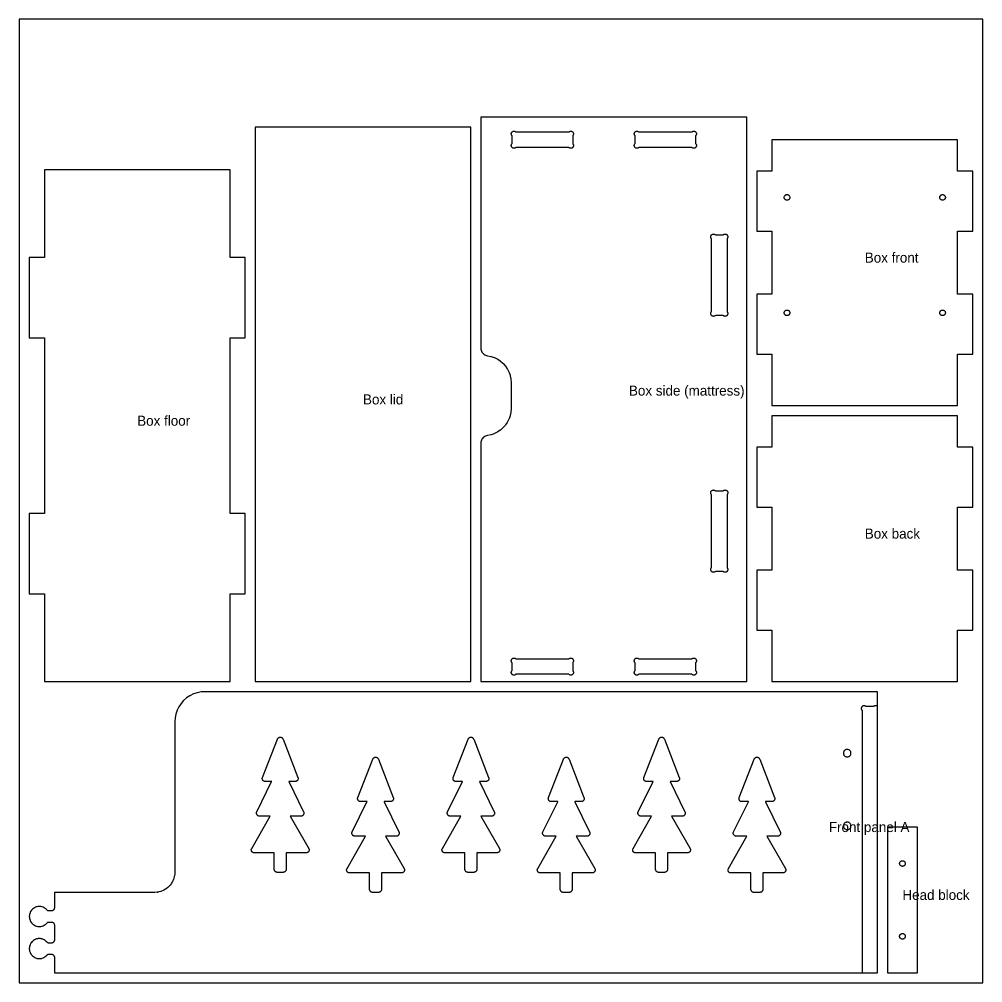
# Model space of a CAD drawing. Header units: inches. Extents: x 0 to 48, y 0 to 48.
import ezdxf

# ---------------------------------------------------------------- set-up
doc = ezdxf.new("R2010")
doc.units = ezdxf.units.IN
doc.header["$MEASUREMENT"] = 0
for name, color, linetype in [('CUT_INSIDE', 5, 'Continuous'), ('CUT_OUTSIDE', 1, 'Continuous'), ('LABEL', 3, 'Continuous'), ('POCKET_0.375', 4, 'Continuous'), ('POCKET_0.500', 4, 'Continuous'), ('SHEET', 8, 'Continuous')]:
    doc.layers.add(name, color=color, linetype=linetype)

msp = doc.modelspace()

# ---------------------------------------------------------------- linework, layer by layer
at = {"layer": 'CUT_INSIDE'}
for points in [[(27.572, 41.806), (27.584, 41.793), (27.594, 41.778), (27.602, 41.762), (27.607, 41.745), (27.611, 41.728), (27.612, 41.71), (27.611, 41.693), (27.607, 41.676), (27.602, 41.659), (27.594, 41.643), (27.584, 41.628), (27.572, 41.615), (27.559, 41.603), (27.545, 41.594), (27.529, 41.586), (27.512, 41.58), (27.495, 41.577), (27.477, 41.575), (27.459, 41.577), (27.442, 41.58), (27.425, 41.586), (27.41, 41.594), (27.395, 41.603), (27.382, 41.615), (24.743, 41.615), (24.73, 41.603), (24.715, 41.594), (24.7, 41.586), (24.683, 41.58), (24.666, 41.577), (24.648, 41.575), (24.63, 41.577), (24.613, 41.58), (24.596, 41.586), (24.58, 41.594), (24.566, 41.603), (24.553, 41.615), (24.541, 41.628), (24.531, 41.643), (24.523, 41.659), (24.518, 41.676), (24.514, 41.693), (24.513, 41.71), (24.514, 41.728), (24.518, 41.745), (24.523, 41.762), (24.531, 41.778), (24.541, 41.793), (24.553, 41.806), (24.553, 42.194), (24.541, 42.207), (24.531, 42.222), (24.523, 42.238), (24.518, 42.255), (24.514, 42.272), (24.513, 42.29), (24.514, 42.307), (24.518, 42.324), (24.523, 42.341), (24.531, 42.357), (24.541, 42.372), (24.553, 42.385), (24.566, 42.397), (24.58, 42.406), (24.596, 42.414), (24.613, 42.42), (24.63, 42.423), (24.648, 42.425), (24.666, 42.423), (24.683, 42.42), (24.7, 42.414), (24.715, 42.406), (24.73, 42.397), (24.743, 42.385), (27.382, 42.385), (27.395, 42.397), (27.41, 42.406), (27.425, 42.414), (27.442, 42.42), (27.459, 42.423), (27.477, 42.425), (27.495, 42.423), (27.512, 42.42), (27.529, 42.414), (27.545, 42.406), (27.559, 42.397), (27.572, 42.385), (27.584, 42.372), (27.594, 42.357), (27.602, 42.341), (27.607, 42.324), (27.611, 42.307), (27.612, 42.29), (27.611, 42.272), (27.607, 42.255), (27.602, 42.238), (27.594, 42.222), (27.584, 42.207), (27.572, 42.194)], [(33.697, 42.194), (33.697, 41.806), (33.709, 41.793), (33.719, 41.778), (33.727, 41.762), (33.732, 41.745), (33.736, 41.728), (33.737, 41.71), (33.736, 41.693), (33.732, 41.676), (33.727, 41.659), (33.719, 41.643), (33.709, 41.628), (33.697, 41.615), (33.684, 41.603), (33.67, 41.594), (33.654, 41.586), (33.637, 41.58), (33.62, 41.577), (33.602, 41.575), (33.584, 41.577), (33.567, 41.58), (33.55, 41.586), (33.535, 41.594), (33.52, 41.603), (33.507, 41.615), (30.868, 41.615), (30.855, 41.603), (30.84, 41.594), (30.825, 41.586), (30.808, 41.58), (30.791, 41.577), (30.773, 41.575), (30.755, 41.577), (30.738, 41.58), (30.721, 41.586), (30.705, 41.594), (30.691, 41.603), (30.678, 41.615), (30.666, 41.628), (30.656, 41.643), (30.648, 41.659), (30.643, 41.676), (30.639, 41.693), (30.638, 41.71), (30.639, 41.728), (30.643, 41.745), (30.648, 41.762), (30.656, 41.778), (30.666, 41.793), (30.678, 41.806), (30.678, 42.194), (30.666, 42.207), (30.656, 42.222), (30.648, 42.238), (30.643, 42.255), (30.639, 42.272), (30.638, 42.29), (30.639, 42.307), (30.643, 42.324), (30.648, 42.341), (30.656, 42.357), (30.666, 42.372), (30.678, 42.385), (30.691, 42.397), (30.705, 42.406), (30.721, 42.414), (30.738, 42.42), (30.755, 42.423), (30.773, 42.425), (30.791, 42.423), (30.808, 42.42), (30.825, 42.414), (30.84, 42.406), (30.855, 42.397), (30.868, 42.385), (33.507, 42.385), (33.52, 42.397), (33.535, 42.406), (33.55, 42.414), (33.567, 42.42), (33.584, 42.423), (33.602, 42.425), (33.62, 42.423), (33.637, 42.42), (33.654, 42.414), (33.67, 42.406), (33.684, 42.397), (33.697, 42.385), (33.709, 42.372), (33.719, 42.357), (33.727, 42.341), (33.732, 42.324), (33.736, 42.307), (33.737, 42.29), (33.736, 42.272), (33.732, 42.255), (33.727, 42.238), (33.719, 42.222), (33.709, 42.207)], [(38.389, 39.107), (38.385, 39.089), (38.379, 39.071), (38.371, 39.055), (38.361, 39.04), (38.349, 39.026), (38.335, 39.014), (38.32, 39.004), (38.304, 38.996), (38.286, 38.99), (38.268, 38.986), (38.25, 38.985), (38.232, 38.986), (38.214, 38.99), (38.196, 38.996), (38.18, 39.004), (38.165, 39.014), (38.151, 39.026), (38.139, 39.04), (38.129, 39.055), (38.121, 39.071), (38.115, 39.089), (38.111, 39.107), (38.11, 39.125), (38.111, 39.143), (38.115, 39.161), (38.121, 39.179), (38.129, 39.195), (38.139, 39.21), (38.151, 39.224), (38.165, 39.236), (38.18, 39.246), (38.196, 39.254), (38.214, 39.26), (38.232, 39.264), (38.25, 39.265), (38.268, 39.264), (38.286, 39.26), (38.304, 39.254), (38.32, 39.246), (38.335, 39.236), (38.349, 39.224), (38.361, 39.21), (38.371, 39.195), (38.379, 39.179), (38.385, 39.161), (38.389, 39.143), (38.39, 39.125)], [(46.139, 39.107), (46.135, 39.089), (46.129, 39.071), (46.121, 39.055), (46.111, 39.04), (46.099, 39.026), (46.085, 39.014), (46.07, 39.004), (46.054, 38.996), (46.036, 38.99), (46.018, 38.986), (46, 38.985), (45.982, 38.986), (45.964, 38.99), (45.946, 38.996), (45.93, 39.004), (45.915, 39.014), (45.901, 39.026), (45.889, 39.04), (45.879, 39.055), (45.871, 39.071), (45.865, 39.089), (45.861, 39.107), (45.86, 39.125), (45.861, 39.143), (45.865, 39.161), (45.871, 39.179), (45.879, 39.195), (45.889, 39.21), (45.901, 39.224), (45.915, 39.236), (45.93, 39.246), (45.946, 39.254), (45.964, 39.26), (45.982, 39.264), (46, 39.265), (46.018, 39.264), (46.036, 39.26), (46.054, 39.254), (46.07, 39.246), (46.085, 39.236), (46.099, 39.224), (46.111, 39.21), (46.121, 39.195), (46.129, 39.179), (46.135, 39.161), (46.139, 39.143), (46.14, 39.125)], [(35.26, 33.431), (35.272, 33.418), (35.281, 33.403), (35.289, 33.387), (35.295, 33.37), (35.298, 33.353), (35.3, 33.335), (35.298, 33.318), (35.295, 33.301), (35.289, 33.284), (35.281, 33.268), (35.272, 33.253), (35.26, 33.24), (35.26, 33.24), (35.247, 33.228), (35.232, 33.219), (35.216, 33.211), (35.199, 33.205), (35.182, 33.202), (35.165, 33.2), (35.147, 33.202), (35.13, 33.205), (35.113, 33.211), (35.097, 33.219), (35.082, 33.228), (35.069, 33.24), (34.681, 33.24), (34.668, 33.228), (34.653, 33.219), (34.637, 33.211), (34.62, 33.205), (34.603, 33.202), (34.585, 33.2), (34.568, 33.202), (34.551, 33.205), (34.534, 33.211), (34.518, 33.219), (34.503, 33.228), (34.49, 33.24), (34.49, 33.24), (34.478, 33.253), (34.469, 33.268), (34.461, 33.284), (34.455, 33.301), (34.452, 33.318), (34.45, 33.335), (34.452, 33.353), (34.455, 33.37), (34.461, 33.387), (34.469, 33.403), (34.478, 33.418), (34.49, 33.431), (34.49, 37.069), (34.478, 37.082), (34.469, 37.097), (34.461, 37.113), (34.455, 37.13), (34.452, 37.147), (34.45, 37.165), (34.452, 37.182), (34.455, 37.199), (34.461, 37.216), (34.469, 37.232), (34.478, 37.247), (34.49, 37.26), (34.503, 37.272), (34.518, 37.281), (34.534, 37.289), (34.551, 37.295), (34.568, 37.298), (34.585, 37.3), (34.603, 37.298), (34.62, 37.295), (34.637, 37.289), (34.653, 37.281), (34.668, 37.272), (34.681, 37.26), (35.069, 37.26), (35.082, 37.272), (35.097, 37.281), (35.113, 37.289), (35.13, 37.295), (35.147, 37.298), (35.165, 37.3), (35.182, 37.298), (35.199, 37.295), (35.216, 37.289), (35.232, 37.281), (35.247, 37.272), (35.26, 37.26), (35.26, 37.26), (35.272, 37.247), (35.281, 37.232), (35.289, 37.216), (35.295, 37.199), (35.298, 37.182), (35.3, 37.165), (35.298, 37.147), (35.295, 37.13), (35.289, 37.113), (35.281, 37.097), (35.272, 37.082), (35.26, 37.069)], [(38.389, 33.357), (38.385, 33.339), (38.379, 33.321), (38.371, 33.305), (38.361, 33.29), (38.349, 33.276), (38.335, 33.264), (38.32, 33.254), (38.304, 33.246), (38.286, 33.24), (38.268, 33.236), (38.25, 33.235), (38.232, 33.236), (38.214, 33.24), (38.196, 33.246), (38.18, 33.254), (38.165, 33.264), (38.151, 33.276), (38.139, 33.29), (38.129, 33.305), (38.121, 33.321), (38.115, 33.339), (38.111, 33.357), (38.11, 33.375), (38.111, 33.393), (38.115, 33.411), (38.121, 33.429), (38.129, 33.445), (38.139, 33.46), (38.151, 33.474), (38.165, 33.486), (38.18, 33.496), (38.196, 33.504), (38.214, 33.51), (38.232, 33.514), (38.25, 33.515), (38.268, 33.514), (38.286, 33.51), (38.304, 33.504), (38.32, 33.496), (38.335, 33.486), (38.349, 33.474), (38.361, 33.46), (38.371, 33.445), (38.379, 33.429), (38.385, 33.411), (38.389, 33.393), (38.39, 33.375)], [(46.139, 33.357), (46.135, 33.339), (46.129, 33.321), (46.121, 33.305), (46.111, 33.29), (46.099, 33.276), (46.085, 33.264), (46.07, 33.254), (46.054, 33.246), (46.036, 33.24), (46.018, 33.236), (46, 33.235), (45.982, 33.236), (45.964, 33.24), (45.946, 33.246), (45.93, 33.254), (45.915, 33.264), (45.901, 33.276), (45.889, 33.29), (45.879, 33.305), (45.871, 33.321), (45.865, 33.339), (45.861, 33.357), (45.86, 33.375), (45.861, 33.393), (45.865, 33.411), (45.871, 33.429), (45.879, 33.445), (45.889, 33.46), (45.901, 33.474), (45.915, 33.486), (45.93, 33.496), (45.946, 33.504), (45.964, 33.51), (45.982, 33.514), (46, 33.515), (46.018, 33.514), (46.036, 33.51), (46.054, 33.504), (46.07, 33.496), (46.085, 33.486), (46.099, 33.474), (46.111, 33.46), (46.121, 33.445), (46.129, 33.429), (46.135, 33.411), (46.139, 33.393), (46.14, 33.375)], [(35.26, 24.319), (35.26, 20.681), (35.272, 20.668), (35.281, 20.653), (35.289, 20.637), (35.295, 20.62), (35.298, 20.603), (35.3, 20.585), (35.298, 20.568), (35.295, 20.551), (35.289, 20.534), (35.281, 20.518), (35.272, 20.503), (35.26, 20.49), (35.26, 20.49), (35.247, 20.478), (35.232, 20.469), (35.216, 20.461), (35.199, 20.455), (35.182, 20.452), (35.165, 20.45), (35.147, 20.452), (35.13, 20.455), (35.113, 20.461), (35.097, 20.469), (35.082, 20.478), (35.069, 20.49), (34.681, 20.49), (34.668, 20.478), (34.653, 20.469), (34.637, 20.461), (34.62, 20.455), (34.603, 20.452), (34.585, 20.45), (34.568, 20.452), (34.551, 20.455), (34.534, 20.461), (34.518, 20.469), (34.503, 20.478), (34.49, 20.49), (34.49, 20.49), (34.478, 20.503), (34.469, 20.518), (34.461, 20.534), (34.455, 20.551), (34.452, 20.568), (34.45, 20.585), (34.452, 20.603), (34.455, 20.62), (34.461, 20.637), (34.469, 20.653), (34.478, 20.668), (34.49, 20.681), (34.49, 24.319), (34.478, 24.332), (34.469, 24.347), (34.461, 24.363), (34.455, 24.38), (34.452, 24.397), (34.45, 24.415), (34.452, 24.432), (34.455, 24.449), (34.461, 24.466), (34.469, 24.482), (34.478, 24.497), (34.49, 24.51), (34.503, 24.522), (34.518, 24.531), (34.534, 24.539), (34.551, 24.545), (34.568, 24.548), (34.585, 24.55), (34.603, 24.548), (34.62, 24.545), (34.637, 24.539), (34.653, 24.531), (34.668, 24.522), (34.681, 24.51), (35.069, 24.51), (35.082, 24.522), (35.097, 24.531), (35.113, 24.539), (35.13, 24.545), (35.147, 24.548), (35.165, 24.55), (35.182, 24.548), (35.199, 24.545), (35.216, 24.539), (35.232, 24.531), (35.247, 24.522), (35.26, 24.51), (35.26, 24.51), (35.272, 24.497), (35.281, 24.482), (35.289, 24.466), (35.295, 24.449), (35.298, 24.432), (35.3, 24.415), (35.298, 24.397), (35.295, 24.38), (35.289, 24.363), (35.281, 24.347), (35.272, 24.332)], [(27.572, 15.556), (27.584, 15.543), (27.594, 15.528), (27.602, 15.512), (27.607, 15.495), (27.611, 15.478), (27.612, 15.46), (27.611, 15.443), (27.607, 15.426), (27.602, 15.409), (27.594, 15.393), (27.584, 15.378), (27.572, 15.365), (27.559, 15.353), (27.545, 15.344), (27.529, 15.336), (27.512, 15.33), (27.495, 15.327), (27.477, 15.325), (27.459, 15.327), (27.442, 15.33), (27.425, 15.336), (27.41, 15.344), (27.395, 15.353), (27.382, 15.365), (27.382, 15.365), (24.743, 15.365), (24.73, 15.353), (24.715, 15.344), (24.7, 15.336), (24.683, 15.33), (24.666, 15.327), (24.648, 15.325), (24.63, 15.327), (24.613, 15.33), (24.596, 15.336), (24.58, 15.344), (24.566, 15.353), (24.553, 15.365), (24.541, 15.378), (24.531, 15.393), (24.523, 15.409), (24.518, 15.426), (24.514, 15.443), (24.513, 15.46), (24.514, 15.478), (24.518, 15.495), (24.523, 15.512), (24.531, 15.528), (24.541, 15.543), (24.553, 15.556), (24.553, 15.944), (24.541, 15.957), (24.531, 15.972), (24.523, 15.988), (24.518, 16.005), (24.514, 16.022), (24.513, 16.04), (24.514, 16.057), (24.518, 16.074), (24.523, 16.091), (24.531, 16.107), (24.541, 16.122), (24.553, 16.135), (24.566, 16.147), (24.58, 16.156), (24.596, 16.164), (24.613, 16.17), (24.63, 16.173), (24.648, 16.175), (24.666, 16.173), (24.683, 16.17), (24.7, 16.164), (24.715, 16.156), (24.73, 16.147), (24.743, 16.135), (27.382, 16.135), (27.395, 16.147), (27.41, 16.156), (27.425, 16.164), (27.442, 16.17), (27.459, 16.173), (27.477, 16.175), (27.495, 16.173), (27.512, 16.17), (27.529, 16.164), (27.545, 16.156), (27.559, 16.147), (27.572, 16.135), (27.584, 16.122), (27.594, 16.107), (27.602, 16.091), (27.607, 16.074), (27.611, 16.057), (27.612, 16.04), (27.611, 16.022), (27.607, 16.005), (27.602, 15.988), (27.594, 15.972), (27.584, 15.957), (27.572, 15.944)], [(33.697, 15.556), (33.709, 15.543), (33.719, 15.528), (33.727, 15.512), (33.732, 15.495), (33.736, 15.478), (33.737, 15.46), (33.736, 15.443), (33.732, 15.426), (33.727, 15.409), (33.719, 15.393), (33.709, 15.378), (33.697, 15.365), (33.684, 15.353), (33.67, 15.344), (33.654, 15.336), (33.637, 15.33), (33.62, 15.327), (33.602, 15.325), (33.584, 15.327), (33.567, 15.33), (33.55, 15.336), (33.535, 15.344), (33.52, 15.353), (33.507, 15.365), (33.507, 15.365), (30.868, 15.365), (30.855, 15.353), (30.84, 15.344), (30.825, 15.336), (30.808, 15.33), (30.791, 15.327), (30.773, 15.325), (30.755, 15.327), (30.738, 15.33), (30.721, 15.336), (30.705, 15.344), (30.691, 15.353), (30.678, 15.365), (30.666, 15.378), (30.656, 15.393), (30.648, 15.409), (30.643, 15.426), (30.639, 15.443), (30.638, 15.46), (30.639, 15.478), (30.643, 15.495), (30.648, 15.512), (30.656, 15.528), (30.666, 15.543), (30.678, 15.556), (30.678, 15.944), (30.666, 15.957), (30.656, 15.972), (30.648, 15.988), (30.643, 16.005), (30.639, 16.022), (30.638, 16.04), (30.639, 16.057), (30.643, 16.074), (30.648, 16.091), (30.656, 16.107), (30.666, 16.122), (30.678, 16.135), (30.691, 16.147), (30.705, 16.156), (30.721, 16.164), (30.738, 16.17), (30.755, 16.173), (30.773, 16.175), (30.791, 16.173), (30.808, 16.17), (30.825, 16.164), (30.84, 16.156), (30.855, 16.147), (30.868, 16.135), (33.507, 16.135), (33.52, 16.147), (33.535, 16.156), (33.55, 16.164), (33.567, 16.17), (33.584, 16.173), (33.602, 16.175), (33.62, 16.173), (33.637, 16.17), (33.654, 16.164), (33.67, 16.156), (33.684, 16.147), (33.697, 16.135), (33.709, 16.122), (33.719, 16.107), (33.727, 16.091), (33.732, 16.074), (33.736, 16.057), (33.737, 16.04), (33.736, 16.022), (33.732, 16.005), (33.727, 15.988), (33.719, 15.972), (33.709, 15.957), (33.697, 15.944)], [(14.429, 6.676), (14.435, 6.658), (14.439, 6.639), (14.44, 6.619), (14.439, 6.6), (14.435, 6.58), (14.429, 6.562), (14.42, 6.544), (14.409, 6.528), (14.396, 6.513), (14.381, 6.5), (14.365, 6.489), (14.348, 6.481), (14.329, 6.474), (14.31, 6.471), (14.29, 6.469), (13.301, 6.469), (13.296, 6.469), (13.296, 6.464), (13.296, 5.65), (13.295, 5.63), (13.291, 5.611), (13.284, 5.593), (13.276, 5.575), (13.265, 5.559), (13.252, 5.544), (13.237, 5.531), (13.221, 5.52), (13.203, 5.511), (13.185, 5.505), (13.165, 5.501), (13.146, 5.5), (12.854, 5.5), (12.834, 5.501), (12.815, 5.505), (12.796, 5.511), (12.779, 5.52), (12.762, 5.531), (12.747, 5.544), (12.735, 5.559), (12.724, 5.575), (12.715, 5.593), (12.709, 5.611), (12.705, 5.63), (12.704, 5.65), (12.704, 6.464), (12.703, 6.469), (12.699, 6.469), (11.709, 6.469), (11.69, 6.471), (11.67, 6.474), (11.652, 6.481), (11.634, 6.489), (11.618, 6.5), (11.603, 6.513), (11.59, 6.528), (11.579, 6.544), (11.571, 6.562), (11.564, 6.58), (11.56, 6.6), (11.559, 6.619), (11.56, 6.639), (11.564, 6.658), (11.57, 6.676), (11.579, 6.694), (12.501, 8.296), (12.503, 8.3), (12.499, 8.3), (11.97, 8.3), (11.949, 8.301), (11.93, 8.305), (11.91, 8.312), (11.892, 8.321), (11.876, 8.333), (11.861, 8.347), (11.848, 8.362), (11.837, 8.38), (11.829, 8.398), (11.823, 8.417), (11.82, 8.437), (11.82, 8.458), (11.822, 8.478), (11.827, 8.497), (11.835, 8.516), (12.574, 10.019), (12.576, 10.023), (12.571, 10.023), (12.258, 10.023), (12.238, 10.024), (12.219, 10.028), (12.201, 10.034), (12.184, 10.043), (12.167, 10.053), (12.153, 10.066), (12.14, 10.081), (12.129, 10.097), (12.12, 10.114), (12.113, 10.132), (12.109, 10.151), (12.108, 10.17), (12.109, 10.19), (12.112, 10.209), (12.118, 10.227), (12.86, 12.14), (12.868, 12.158), (12.879, 12.175), (12.892, 12.19), (12.907, 12.203), (12.923, 12.214), (12.941, 12.223), (12.96, 12.23), (12.98, 12.234), (13, 12.235), (13.02, 12.234), (13.039, 12.23), (13.058, 12.223), (13.076, 12.214), (13.092, 12.203), (13.107, 12.19), (13.12, 12.175), (13.131, 12.158), (13.14, 12.14), (13.881, 10.227), (13.887, 10.209), (13.891, 10.19), (13.892, 10.17), (13.89, 10.151), (13.886, 10.132), (13.879, 10.114), (13.871, 10.097), (13.86, 10.081), (13.847, 10.066), (13.832, 10.053), (13.816, 10.043), (13.798, 10.034), (13.78, 10.028), (13.761, 10.024), (13.742, 10.023), (13.428, 10.023), (13.424, 10.023), (13.426, 10.019), (14.164, 8.516), (14.172, 8.497), (14.177, 8.478), (14.18, 8.458), (14.179, 8.437), (14.176, 8.417), (14.17, 8.398), (14.162, 8.38), (14.151, 8.362), (14.139, 8.347), (14.124, 8.333), (14.107, 8.321), (14.089, 8.312), (14.07, 8.305), (14.05, 8.301), (14.03, 8.3), (13.501, 8.3), (13.496, 8.3), (13.498, 8.296), (14.42, 6.694)], [(23.935, 6.658), (23.939, 6.639), (23.94, 6.619), (23.939, 6.6), (23.935, 6.58), (23.929, 6.562), (23.92, 6.544), (23.909, 6.528), (23.896, 6.513), (23.881, 6.5), (23.865, 6.489), (23.848, 6.481), (23.829, 6.474), (23.81, 6.471), (23.79, 6.469), (22.801, 6.469), (22.796, 6.469), (22.796, 6.464), (22.796, 5.65), (22.795, 5.63), (22.791, 5.611), (22.784, 5.593), (22.776, 5.575), (22.765, 5.559), (22.752, 5.544), (22.737, 5.531), (22.721, 5.52), (22.703, 5.511), (22.685, 5.505), (22.665, 5.501), (22.646, 5.5), (22.354, 5.5), (22.334, 5.501), (22.315, 5.505), (22.296, 5.511), (22.279, 5.52), (22.262, 5.531), (22.247, 5.544), (22.235, 5.559), (22.224, 5.575), (22.215, 5.593), (22.209, 5.611), (22.205, 5.63), (22.204, 5.65), (22.204, 6.464), (22.203, 6.469), (22.199, 6.469), (21.209, 6.469), (21.19, 6.471), (21.17, 6.474), (21.152, 6.481), (21.134, 6.489), (21.118, 6.5), (21.103, 6.513), (21.09, 6.528), (21.079, 6.544), (21.071, 6.562), (21.064, 6.58), (21.06, 6.6), (21.059, 6.619), (21.06, 6.639), (21.064, 6.658), (21.07, 6.676), (21.079, 6.694), (22.001, 8.296), (22.003, 8.3), (21.999, 8.3), (21.47, 8.3), (21.449, 8.301), (21.43, 8.305), (21.41, 8.312), (21.392, 8.321), (21.376, 8.333), (21.361, 8.347), (21.348, 8.362), (21.337, 8.38), (21.329, 8.398), (21.323, 8.417), (21.32, 8.437), (21.32, 8.458), (21.322, 8.478), (21.327, 8.497), (21.335, 8.516), (22.074, 10.019), (22.076, 10.023), (22.071, 10.023), (21.758, 10.023), (21.738, 10.024), (21.719, 10.028), (21.701, 10.034), (21.684, 10.043), (21.667, 10.053), (21.653, 10.066), (21.64, 10.081), (21.629, 10.097), (21.62, 10.114), (21.613, 10.132), (21.609, 10.151), (21.608, 10.17), (21.609, 10.19), (21.612, 10.209), (21.618, 10.227), (22.36, 12.14), (22.368, 12.158), (22.379, 12.175), (22.392, 12.19), (22.407, 12.203), (22.423, 12.214), (22.441, 12.223), (22.46, 12.23), (22.48, 12.234), (22.5, 12.235), (22.52, 12.234), (22.539, 12.23), (22.558, 12.223), (22.576, 12.214), (22.592, 12.203), (22.607, 12.19), (22.62, 12.175), (22.631, 12.158), (22.64, 12.14), (23.381, 10.227), (23.387, 10.209), (23.391, 10.19), (23.392, 10.17), (23.39, 10.151), (23.386, 10.132), (23.379, 10.114), (23.371, 10.097), (23.36, 10.081), (23.347, 10.066), (23.332, 10.053), (23.316, 10.043), (23.298, 10.034), (23.28, 10.028), (23.261, 10.024), (23.242, 10.023), (22.928, 10.023), (22.924, 10.023), (22.926, 10.019), (23.664, 8.516), (23.672, 8.497), (23.677, 8.478), (23.68, 8.458), (23.679, 8.437), (23.676, 8.417), (23.67, 8.398), (23.662, 8.38), (23.651, 8.362), (23.639, 8.347), (23.624, 8.333), (23.607, 8.321), (23.589, 8.312), (23.57, 8.305), (23.55, 8.301), (23.53, 8.3), (23.001, 8.3), (22.996, 8.3), (22.998, 8.296), (23.92, 6.694), (23.929, 6.676)], [(33.429, 6.676), (33.435, 6.658), (33.439, 6.639), (33.44, 6.619), (33.439, 6.6), (33.435, 6.58), (33.429, 6.562), (33.42, 6.544), (33.409, 6.528), (33.396, 6.513), (33.381, 6.5), (33.365, 6.489), (33.348, 6.481), (33.329, 6.474), (33.31, 6.471), (33.29, 6.469), (32.301, 6.469), (32.296, 6.469), (32.296, 6.464), (32.296, 5.65), (32.295, 5.63), (32.291, 5.611), (32.284, 5.593), (32.276, 5.575), (32.265, 5.559), (32.252, 5.544), (32.237, 5.531), (32.221, 5.52), (32.203, 5.511), (32.185, 5.505), (32.165, 5.501), (32.146, 5.5), (31.854, 5.5), (31.834, 5.501), (31.815, 5.505), (31.796, 5.511), (31.779, 5.52), (31.762, 5.531), (31.747, 5.544), (31.735, 5.559), (31.724, 5.575), (31.715, 5.593), (31.709, 5.611), (31.705, 5.63), (31.704, 5.65), (31.704, 6.464), (31.703, 6.469), (31.699, 6.469), (30.709, 6.469), (30.69, 6.471), (30.67, 6.474), (30.652, 6.481), (30.634, 6.489), (30.618, 6.5), (30.603, 6.513), (30.59, 6.528), (30.579, 6.544), (30.571, 6.562), (30.564, 6.58), (30.56, 6.6), (30.559, 6.619), (30.56, 6.639), (30.564, 6.658), (30.57, 6.676), (30.579, 6.694), (31.501, 8.296), (31.503, 8.3), (31.499, 8.3), (30.97, 8.3), (30.949, 8.301), (30.93, 8.305), (30.91, 8.312), (30.892, 8.321), (30.876, 8.333), (30.861, 8.347), (30.848, 8.362), (30.837, 8.38), (30.829, 8.398), (30.823, 8.417), (30.82, 8.437), (30.82, 8.458), (30.822, 8.478), (30.827, 8.497), (30.835, 8.516), (31.574, 10.019), (31.576, 10.023), (31.571, 10.023), (31.258, 10.023), (31.238, 10.024), (31.219, 10.028), (31.201, 10.034), (31.184, 10.043), (31.167, 10.053), (31.153, 10.066), (31.14, 10.081), (31.129, 10.097), (31.12, 10.114), (31.113, 10.132), (31.109, 10.151), (31.108, 10.17), (31.109, 10.19), (31.112, 10.209), (31.118, 10.227), (31.86, 12.14), (31.868, 12.158), (31.879, 12.175), (31.892, 12.19), (31.907, 12.203), (31.923, 12.214), (31.941, 12.223), (31.96, 12.23), (31.98, 12.234), (32, 12.235), (32.02, 12.234), (32.039, 12.23), (32.058, 12.223), (32.076, 12.214), (32.092, 12.203), (32.107, 12.19), (32.12, 12.175), (32.131, 12.158), (32.14, 12.14), (32.881, 10.227), (32.887, 10.209), (32.891, 10.19), (32.892, 10.17), (32.89, 10.151), (32.886, 10.132), (32.879, 10.114), (32.871, 10.097), (32.86, 10.081), (32.847, 10.066), (32.832, 10.053), (32.816, 10.043), (32.798, 10.034), (32.78, 10.028), (32.761, 10.024), (32.742, 10.023), (32.428, 10.023), (32.424, 10.023), (32.426, 10.019), (33.164, 8.516), (33.172, 8.497), (33.177, 8.478), (33.18, 8.458), (33.179, 8.437), (33.176, 8.417), (33.17, 8.398), (33.162, 8.38), (33.151, 8.362), (33.139, 8.347), (33.124, 8.333), (33.107, 8.321), (33.089, 8.312), (33.07, 8.305), (33.05, 8.301), (33.03, 8.3), (32.501, 8.3), (32.496, 8.3), (32.498, 8.296), (33.42, 6.694)], [(19.185, 5.658), (19.189, 5.639), (19.19, 5.619), (19.189, 5.6), (19.185, 5.58), (19.179, 5.562), (19.17, 5.544), (19.159, 5.528), (19.146, 5.513), (19.131, 5.5), (19.115, 5.489), (19.098, 5.481), (19.079, 5.474), (19.06, 5.471), (19.04, 5.469), (18.051, 5.469), (18.046, 5.469), (18.046, 5.464), (18.046, 4.65), (18.045, 4.63), (18.041, 4.611), (18.034, 4.593), (18.026, 4.575), (18.015, 4.559), (18.002, 4.544), (17.987, 4.531), (17.971, 4.52), (17.953, 4.511), (17.935, 4.505), (17.915, 4.501), (17.896, 4.5), (17.604, 4.5), (17.584, 4.501), (17.565, 4.505), (17.546, 4.511), (17.529, 4.52), (17.512, 4.531), (17.497, 4.544), (17.485, 4.559), (17.474, 4.575), (17.465, 4.593), (17.459, 4.611), (17.455, 4.63), (17.454, 4.65), (17.454, 5.464), (17.453, 5.469), (17.449, 5.469), (16.459, 5.469), (16.44, 5.471), (16.42, 5.474), (16.402, 5.481), (16.384, 5.489), (16.368, 5.5), (16.353, 5.513), (16.34, 5.528), (16.329, 5.544), (16.321, 5.562), (16.314, 5.58), (16.31, 5.6), (16.309, 5.619), (16.31, 5.639), (16.314, 5.658), (16.32, 5.676), (16.329, 5.694), (17.251, 7.296), (17.253, 7.3), (17.249, 7.3), (16.72, 7.3), (16.699, 7.301), (16.68, 7.305), (16.66, 7.312), (16.642, 7.321), (16.626, 7.333), (16.611, 7.347), (16.598, 7.362), (16.587, 7.38), (16.579, 7.398), (16.573, 7.417), (16.57, 7.437), (16.57, 7.458), (16.572, 7.478), (16.577, 7.497), (16.585, 7.516), (17.324, 9.019), (17.326, 9.023), (17.321, 9.023), (17.008, 9.023), (16.988, 9.024), (16.969, 9.028), (16.951, 9.034), (16.934, 9.043), (16.917, 9.053), (16.903, 9.066), (16.89, 9.081), (16.879, 9.097), (16.87, 9.114), (16.863, 9.132), (16.859, 9.151), (16.858, 9.17), (16.859, 9.19), (16.862, 9.209), (16.868, 9.227), (17.61, 11.14), (17.618, 11.158), (17.629, 11.175), (17.642, 11.19), (17.657, 11.203), (17.673, 11.214), (17.691, 11.223), (17.71, 11.23), (17.73, 11.234), (17.75, 11.235), (17.77, 11.234), (17.789, 11.23), (17.808, 11.223), (17.826, 11.214), (17.842, 11.203), (17.857, 11.19), (17.87, 11.175), (17.881, 11.158), (17.89, 11.14), (18.631, 9.227), (18.637, 9.209), (18.641, 9.19), (18.642, 9.17), (18.64, 9.151), (18.636, 9.132), (18.629, 9.114), (18.621, 9.097), (18.61, 9.081), (18.597, 9.066), (18.582, 9.053), (18.566, 9.043), (18.548, 9.034), (18.53, 9.028), (18.511, 9.024), (18.492, 9.023), (18.178, 9.023), (18.174, 9.023), (18.176, 9.019), (18.914, 7.516), (18.922, 7.497), (18.927, 7.478), (18.93, 7.458), (18.929, 7.437), (18.926, 7.417), (18.92, 7.398), (18.912, 7.38), (18.901, 7.362), (18.889, 7.347), (18.874, 7.333), (18.857, 7.321), (18.839, 7.312), (18.82, 7.305), (18.8, 7.301), (18.78, 7.3), (18.251, 7.3), (18.246, 7.3), (18.248, 7.296), (19.17, 5.694), (19.179, 5.676)], [(28.679, 5.676), (28.685, 5.658), (28.689, 5.639), (28.69, 5.619), (28.689, 5.6), (28.685, 5.58), (28.679, 5.562), (28.67, 5.544), (28.659, 5.528), (28.646, 5.513), (28.631, 5.5), (28.615, 5.489), (28.598, 5.481), (28.579, 5.474), (28.56, 5.471), (28.54, 5.469), (27.551, 5.469), (27.546, 5.469), (27.546, 5.464), (27.546, 4.65), (27.545, 4.63), (27.541, 4.611), (27.534, 4.593), (27.526, 4.575), (27.515, 4.559), (27.502, 4.544), (27.487, 4.531), (27.471, 4.52), (27.453, 4.511), (27.435, 4.505), (27.415, 4.501), (27.396, 4.5), (27.104, 4.5), (27.084, 4.501), (27.065, 4.505), (27.046, 4.511), (27.029, 4.52), (27.012, 4.531), (26.997, 4.544), (26.985, 4.559), (26.974, 4.575), (26.965, 4.593), (26.959, 4.611), (26.955, 4.63), (26.954, 4.65), (26.954, 5.464), (26.953, 5.469), (26.949, 5.469), (25.959, 5.469), (25.94, 5.471), (25.92, 5.474), (25.902, 5.481), (25.884, 5.489), (25.868, 5.5), (25.853, 5.513), (25.84, 5.528), (25.829, 5.544), (25.821, 5.562), (25.814, 5.58), (25.81, 5.6), (25.809, 5.619), (25.81, 5.639), (25.814, 5.658), (25.82, 5.676), (25.829, 5.694), (26.751, 7.296), (26.753, 7.3), (26.749, 7.3), (26.22, 7.3), (26.199, 7.301), (26.18, 7.305), (26.16, 7.312), (26.142, 7.321), (26.126, 7.333), (26.111, 7.347), (26.098, 7.362), (26.087, 7.38), (26.079, 7.398), (26.073, 7.417), (26.07, 7.437), (26.07, 7.458), (26.072, 7.478), (26.077, 7.497), (26.085, 7.516), (26.824, 9.019), (26.826, 9.023), (26.821, 9.023), (26.508, 9.023), (26.488, 9.024), (26.469, 9.028), (26.451, 9.034), (26.434, 9.043), (26.417, 9.053), (26.403, 9.066), (26.39, 9.081), (26.379, 9.097), (26.37, 9.114), (26.363, 9.132), (26.359, 9.151), (26.358, 9.17), (26.359, 9.19), (26.362, 9.209), (26.368, 9.227), (27.11, 11.14), (27.118, 11.158), (27.129, 11.175), (27.142, 11.19), (27.157, 11.203), (27.173, 11.214), (27.191, 11.223), (27.21, 11.23), (27.23, 11.234), (27.25, 11.235), (27.27, 11.234), (27.289, 11.23), (27.308, 11.223), (27.326, 11.214), (27.342, 11.203), (27.357, 11.19), (27.37, 11.175), (27.381, 11.158), (27.39, 11.14), (28.131, 9.227), (28.137, 9.209), (28.141, 9.19), (28.142, 9.17), (28.14, 9.151), (28.136, 9.132), (28.129, 9.114), (28.121, 9.097), (28.11, 9.081), (28.097, 9.066), (28.082, 9.053), (28.066, 9.043), (28.048, 9.034), (28.03, 9.028), (28.011, 9.024), (27.992, 9.023), (27.678, 9.023), (27.674, 9.023), (27.676, 9.019), (28.414, 7.516), (28.422, 7.497), (28.427, 7.478), (28.43, 7.458), (28.429, 7.437), (28.426, 7.417), (28.42, 7.398), (28.412, 7.38), (28.401, 7.362), (28.389, 7.347), (28.374, 7.333), (28.357, 7.321), (28.339, 7.312), (28.32, 7.305), (28.3, 7.301), (28.28, 7.3), (27.751, 7.3), (27.746, 7.3), (27.748, 7.296), (28.67, 5.694)], [(38.179, 5.676), (38.185, 5.658), (38.189, 5.639), (38.19, 5.619), (38.189, 5.6), (38.185, 5.58), (38.179, 5.562), (38.17, 5.544), (38.159, 5.528), (38.146, 5.513), (38.131, 5.5), (38.115, 5.489), (38.098, 5.481), (38.079, 5.474), (38.06, 5.471), (38.04, 5.469), (37.051, 5.469), (37.046, 5.469), (37.046, 5.464), (37.046, 4.65), (37.045, 4.63), (37.041, 4.611), (37.034, 4.593), (37.026, 4.575), (37.015, 4.559), (37.002, 4.544), (36.987, 4.531), (36.971, 4.52), (36.953, 4.511), (36.935, 4.505), (36.915, 4.501), (36.896, 4.5), (36.604, 4.5), (36.584, 4.501), (36.565, 4.505), (36.546, 4.511), (36.529, 4.52), (36.512, 4.531), (36.497, 4.544), (36.485, 4.559), (36.474, 4.575), (36.465, 4.593), (36.459, 4.611), (36.455, 4.63), (36.454, 4.65), (36.454, 5.464), (36.453, 5.469), (36.449, 5.469), (35.459, 5.469), (35.44, 5.471), (35.42, 5.474), (35.402, 5.481), (35.384, 5.489), (35.368, 5.5), (35.353, 5.513), (35.34, 5.528), (35.329, 5.544), (35.321, 5.562), (35.314, 5.58), (35.31, 5.6), (35.309, 5.619), (35.31, 5.639), (35.314, 5.658), (35.32, 5.676), (35.329, 5.694), (36.251, 7.296), (36.253, 7.3), (36.249, 7.3), (35.72, 7.3), (35.699, 7.301), (35.68, 7.305), (35.66, 7.312), (35.642, 7.321), (35.626, 7.333), (35.611, 7.347), (35.598, 7.362), (35.587, 7.38), (35.579, 7.398), (35.573, 7.417), (35.57, 7.437), (35.57, 7.458), (35.572, 7.478), (35.577, 7.497), (35.585, 7.516), (36.324, 9.019), (36.326, 9.023), (36.321, 9.023), (36.008, 9.023), (35.988, 9.024), (35.969, 9.028), (35.951, 9.034), (35.934, 9.043), (35.917, 9.053), (35.903, 9.066), (35.89, 9.081), (35.879, 9.097), (35.87, 9.114), (35.863, 9.132), (35.859, 9.151), (35.858, 9.17), (35.859, 9.19), (35.862, 9.209), (35.868, 9.227), (36.61, 11.14), (36.618, 11.158), (36.629, 11.175), (36.642, 11.19), (36.657, 11.203), (36.673, 11.214), (36.691, 11.223), (36.71, 11.23), (36.73, 11.234), (36.75, 11.235), (36.77, 11.234), (36.789, 11.23), (36.808, 11.223), (36.826, 11.214), (36.842, 11.203), (36.857, 11.19), (36.87, 11.175), (36.881, 11.158), (36.89, 11.14), (37.631, 9.227), (37.637, 9.209), (37.641, 9.19), (37.642, 9.17), (37.64, 9.151), (37.636, 9.132), (37.629, 9.114), (37.621, 9.097), (37.61, 9.081), (37.597, 9.066), (37.582, 9.053), (37.566, 9.043), (37.548, 9.034), (37.53, 9.028), (37.511, 9.024), (37.492, 9.023), (37.178, 9.023), (37.174, 9.023), (37.176, 9.019), (37.914, 7.516), (37.922, 7.497), (37.927, 7.478), (37.93, 7.458), (37.929, 7.437), (37.926, 7.417), (37.92, 7.398), (37.912, 7.38), (37.901, 7.362), (37.889, 7.347), (37.874, 7.333), (37.857, 7.321), (37.839, 7.312), (37.82, 7.305), (37.8, 7.301), (37.78, 7.3), (37.251, 7.3), (37.246, 7.3), (37.248, 7.296), (38.17, 5.694)], [(44.14, 5.938), (44.138, 5.919), (44.135, 5.901), (44.129, 5.884), (44.121, 5.867), (44.111, 5.852), (44.099, 5.839), (44.085, 5.826), (44.07, 5.816), (44.053, 5.808), (44.036, 5.802), (44.018, 5.799), (44, 5.798), (43.981, 5.799), (43.963, 5.802), (43.946, 5.808), (43.93, 5.816), (43.914, 5.826), (43.901, 5.839), (43.889, 5.852), (43.878, 5.867), (43.87, 5.884), (43.864, 5.901), (43.861, 5.919), (43.86, 5.938), (43.861, 5.956), (43.864, 5.974), (43.87, 5.991), (43.878, 6.008), (43.889, 6.023), (43.901, 6.036), (43.914, 6.049), (43.93, 6.059), (43.946, 6.067), (43.963, 6.073), (43.981, 6.076), (44, 6.077), (44.018, 6.076), (44.036, 6.073), (44.053, 6.067), (44.07, 6.059), (44.085, 6.049), (44.099, 6.036), (44.111, 6.023), (44.121, 6.008), (44.129, 5.991), (44.135, 5.974), (44.138, 5.956)], [(44.14, 2.312), (44.138, 2.294), (44.135, 2.276), (44.129, 2.259), (44.121, 2.242), (44.111, 2.227), (44.099, 2.214), (44.085, 2.201), (44.07, 2.191), (44.053, 2.183), (44.036, 2.177), (44.018, 2.174), (44, 2.172), (43.981, 2.174), (43.963, 2.177), (43.946, 2.183), (43.93, 2.191), (43.914, 2.201), (43.901, 2.214), (43.889, 2.227), (43.878, 2.242), (43.87, 2.259), (43.864, 2.276), (43.861, 2.294), (43.86, 2.312), (43.861, 2.331), (43.864, 2.349), (43.87, 2.366), (43.878, 2.383), (43.889, 2.398), (43.901, 2.411), (43.914, 2.424), (43.93, 2.434), (43.946, 2.442), (43.963, 2.448), (43.981, 2.451), (44, 2.453), (44.018, 2.451), (44.036, 2.448), (44.053, 2.442), (44.07, 2.434), (44.085, 2.424), (44.099, 2.411), (44.111, 2.398), (44.121, 2.383), (44.129, 2.366), (44.135, 2.349), (44.138, 2.331)]]:
    msp.add_lwpolyline(points, close=True, dxfattribs=at)
at = {"layer": 'CUT_OUTSIDE'}
for points in [[(36.25, 15.375), (36.25, 15.385), (36.25, 43.125), (23, 43.125), (23, 32.25), (23, 31.609), (23.003, 31.561), (23.013, 31.512), (23.029, 31.466), (23.05, 31.422), (23.077, 31.381), (23.11, 31.344), (23.147, 31.312), (23.188, 31.285), (23.231, 31.263), (23.278, 31.247), (23.326, 31.238), (23.338, 31.236), (23.487, 31.206), (23.511, 31.2), (23.655, 31.151), (23.678, 31.142), (23.814, 31.075), (23.835, 31.062), (23.962, 30.978), (23.981, 30.963), (24.095, 30.863), (24.113, 30.845), (24.213, 30.731), (24.228, 30.712), (24.312, 30.585), (24.325, 30.564), (24.392, 30.428), (24.401, 30.405), (24.45, 30.261), (24.456, 30.237), (24.486, 30.088), (24.489, 30.064), (24.5, 29.906), (24.5, 29.894), (24.5, 28.606), (24.5, 28.594), (24.489, 28.436), (24.486, 28.412), (24.456, 28.263), (24.45, 28.239), (24.401, 28.095), (24.392, 28.072), (24.325, 27.936), (24.312, 27.915), (24.228, 27.788), (24.213, 27.769), (24.113, 27.655), (24.095, 27.637), (23.981, 27.537), (23.962, 27.522), (23.835, 27.438), (23.814, 27.425), (23.678, 27.358), (23.655, 27.349), (23.511, 27.3), (23.487, 27.294), (23.338, 27.264), (23.326, 27.262), (23.278, 27.253), (23.231, 27.237), (23.188, 27.215), (23.147, 27.188), (23.11, 27.156), (23.077, 27.119), (23.05, 27.078), (23.029, 27.034), (23.013, 26.988), (23.003, 26.939), (23, 26.891), (23, 26.25), (23, 15.385), (23, 15.375), (23, 15), (36.25, 15)], [(22.5, 15), (22.5, 42.625), (11.75, 42.625), (11.75, 15)], [(37.5, 34.312), (36.75, 34.312), (36.75, 31.312), (37.5, 31.312), (37.5, 28.75), (46.75, 28.75), (46.75, 31.312), (47.5, 31.312), (47.5, 34.312), (46.75, 34.312), (46.75, 37.438), (47.5, 37.438), (47.5, 40.438), (46.75, 40.438), (46.75, 42), (37.5, 42), (37.5, 40.438), (36.75, 40.438), (36.75, 37.438), (37.5, 37.438)], [(0.5, 23.375), (0.5, 19.375), (1.25, 19.375), (1.25, 15), (10.5, 15), (10.5, 19.375), (11.25, 19.375), (11.25, 23.375), (10.5, 23.375), (10.5, 32.125), (11.25, 32.125), (11.25, 36.125), (10.5, 36.125), (10.5, 40.5), (1.25, 40.5), (1.25, 36.125), (0.5, 36.125), (0.5, 32.125), (1.25, 32.125), (1.25, 23.375)], [(36.75, 20.562), (36.75, 17.562), (37.5, 17.562), (37.5, 15), (46.75, 15), (46.75, 17.562), (47.5, 17.562), (47.5, 20.562), (46.75, 20.562), (46.75, 23.688), (47.5, 23.688), (47.5, 26.688), (46.75, 26.688), (46.75, 28.25), (37.5, 28.25), (37.5, 26.688), (36.75, 26.688), (36.75, 23.688), (37.5, 23.688), (37.5, 20.562)], [(1.75, 4.5), (1.75, 4.495), (1.75, 3.73), (1.748, 3.71), (1.744, 3.69), (1.738, 3.671), (1.729, 3.652), (1.718, 3.636), (1.704, 3.62), (1.689, 3.607), (1.672, 3.596), (1.654, 3.587), (1.635, 3.58), (1.615, 3.576), (1.595, 3.575), (1.498, 3.575), (1.489, 3.575), (1.483, 3.576), (1.465, 3.578), (1.446, 3.582), (1.429, 3.589), (1.412, 3.598), (1.396, 3.609), (1.382, 3.621), (1.38, 3.624), (1.373, 3.631), (1.358, 3.648), (1.357, 3.649), (1.356, 3.65), (1.355, 3.652), (1.351, 3.655), (1.35, 3.657), (1.349, 3.657), (1.347, 3.659), (1.31, 3.691), (1.308, 3.693), (1.308, 3.694), (1.306, 3.695), (1.302, 3.698), (1.3, 3.699), (1.299, 3.7), (1.297, 3.701), (1.256, 3.729), (1.254, 3.73), (1.254, 3.73), (1.251, 3.732), (1.248, 3.734), (1.245, 3.735), (1.245, 3.735), (1.243, 3.737), (1.198, 3.758), (1.196, 3.759), (1.195, 3.76), (1.193, 3.761), (1.189, 3.762), (1.187, 3.763), (1.186, 3.764), (1.183, 3.765), (1.137, 3.78), (1.134, 3.781), (1.134, 3.781), (1.131, 3.782), (1.127, 3.783), (1.124, 3.784), (1.124, 3.784), (1.121, 3.785), (1.073, 3.794), (1.07, 3.795), (1.07, 3.795), (1.067, 3.795), (1.063, 3.796), (1.06, 3.796), (1.059, 3.796), (1.057, 3.796), (1.008, 3.799), (1.005, 3.8), (1.004, 3.8), (1.002, 3.8), (0.998, 3.8), (0.995, 3.8), (0.994, 3.8), (0.992, 3.799), (0.942, 3.796), (0.94, 3.796), (0.939, 3.796), (0.937, 3.796), (0.932, 3.795), (0.93, 3.795), (0.929, 3.795), (0.927, 3.794), (0.878, 3.785), (0.876, 3.784), (0.875, 3.784), (0.872, 3.783), (0.868, 3.782), (0.866, 3.781), (0.865, 3.781), (0.863, 3.78), (0.816, 3.765), (0.813, 3.764), (0.813, 3.763), (0.81, 3.762), (0.806, 3.761), (0.804, 3.76), (0.803, 3.759), (0.801, 3.758), (0.757, 3.737), (0.755, 3.735), (0.754, 3.735), (0.752, 3.734), (0.748, 3.732), (0.746, 3.73), (0.745, 3.73), (0.743, 3.729), (0.702, 3.701), (0.7, 3.7), (0.699, 3.699), (0.697, 3.698), (0.694, 3.695), (0.692, 3.694), (0.691, 3.693), (0.689, 3.691), (0.652, 3.659), (0.65, 3.657), (0.65, 3.657), (0.648, 3.655), (0.645, 3.652), (0.643, 3.65), (0.643, 3.649), (0.641, 3.648), (0.608, 3.61), (0.607, 3.608), (0.606, 3.608), (0.605, 3.606), (0.602, 3.602), (0.6, 3.6), (0.6, 3.6), (0.599, 3.598), (0.571, 3.557), (0.57, 3.555), (0.569, 3.554), (0.568, 3.552), (0.566, 3.548), (0.565, 3.546), (0.564, 3.545), (0.563, 3.543), (0.541, 3.498), (0.54, 3.496), (0.54, 3.496), (0.539, 3.493), (0.537, 3.489), (0.536, 3.487), (0.536, 3.486), (0.535, 3.484), (0.519, 3.437), (0.518, 3.435), (0.518, 3.434), (0.518, 3.431), (0.516, 3.427), (0.516, 3.425), (0.516, 3.424), (0.515, 3.422), (0.506, 3.373), (0.505, 3.371), (0.505, 3.37), (0.505, 3.367), (0.504, 3.363), (0.504, 3.361), (0.504, 3.36), (0.503, 3.357), (0.5, 3.308), (0.5, 3.305), (0.5, 3.305), (0.5, 3.302), (0.5, 3.298), (0.5, 3.295), (0.5, 3.295), (0.5, 3.292), (0.503, 3.243), (0.504, 3.24), (0.504, 3.239), (0.504, 3.237), (0.505, 3.233), (0.505, 3.23), (0.505, 3.229), (0.506, 3.227), (0.515, 3.178), (0.516, 3.176), (0.516, 3.175), (0.516, 3.173), (0.518, 3.169), (0.518, 3.166), (0.518, 3.165), (0.519, 3.163), (0.535, 3.116), (0.536, 3.114), (0.536, 3.113), (0.537, 3.111), (0.539, 3.107), (0.54, 3.104), (0.54, 3.104), (0.541, 3.102), (0.563, 3.057), (0.564, 3.055), (0.565, 3.054), (0.566, 3.052), (0.568, 3.048), (0.569, 3.046), (0.57, 3.045), (0.571, 3.043), (0.599, 3.002), (0.6, 3), (0.6, 3), (0.602, 2.998), (0.605, 2.994), (0.606, 2.992), (0.607, 2.992), (0.608, 2.99), (0.641, 2.952), (0.643, 2.951), (0.643, 2.95), (0.645, 2.948), (0.648, 2.945), (0.65, 2.943), (0.65, 2.943), (0.652, 2.941), (0.689, 2.909), (0.691, 2.907), (0.692, 2.906), (0.694, 2.905), (0.697, 2.902), (0.699, 2.901), (0.7, 2.9), (0.702, 2.899), (0.743, 2.871), (0.745, 2.87), (0.746, 2.87), (0.748, 2.868), (0.752, 2.866), (0.754, 2.865), (0.755, 2.865), (0.757, 2.863), (0.801, 2.842), (0.803, 2.841), (0.804, 2.84), (0.806, 2.839), (0.81, 2.838), (0.813, 2.837), (0.813, 2.836), (0.816, 2.835), (0.863, 2.82), (0.865, 2.819), (0.866, 2.819), (0.868, 2.818), (0.872, 2.817), (0.875, 2.816), (0.876, 2.816), (0.878, 2.815), (0.927, 2.806), (0.929, 2.805), (0.93, 2.805), (0.932, 2.805), (0.937, 2.804), (0.939, 2.804), (0.94, 2.804), (0.942, 2.804), (0.992, 2.801), (0.994, 2.8), (0.995, 2.8), (0.998, 2.8), (1.002, 2.8), (1.004, 2.8), (1.005, 2.8), (1.008, 2.801), (1.057, 2.804), (1.059, 2.804), (1.06, 2.804), (1.063, 2.804), (1.067, 2.805), (1.07, 2.805), (1.07, 2.805), (1.073, 2.806), (1.121, 2.815), (1.124, 2.816), (1.124, 2.816), (1.127, 2.817), (1.131, 2.818), (1.134, 2.819), (1.134, 2.819), (1.137, 2.82), (1.183, 2.835), (1.186, 2.836), (1.187, 2.837), (1.189, 2.838), (1.193, 2.839), (1.195, 2.84), (1.196, 2.841), (1.198, 2.842), (1.243, 2.863), (1.245, 2.865), (1.245, 2.865), (1.248, 2.866), (1.251, 2.868), (1.254, 2.87), (1.254, 2.87), (1.256, 2.871), (1.297, 2.899), (1.299, 2.9), (1.3, 2.901), (1.302, 2.902), (1.306, 2.905), (1.308, 2.906), (1.308, 2.907), (1.31, 2.909), (1.347, 2.941), (1.349, 2.943), (1.35, 2.943), (1.351, 2.945), (1.355, 2.948), (1.356, 2.95), (1.357, 2.951), (1.358, 2.952), (1.372, 2.968), (1.378, 2.975), (1.382, 2.979), (1.396, 2.991), (1.412, 3.002), (1.428, 3.011), (1.446, 3.018), (1.464, 3.022), (1.483, 3.024), (1.487, 3.025), (1.496, 3.025), (1.595, 3.025), (1.615, 3.024), (1.635, 3.02), (1.654, 3.013), (1.672, 3.004), (1.689, 2.993), (1.704, 2.98), (1.718, 2.964), (1.729, 2.947), (1.738, 2.929), (1.744, 2.91), (1.748, 2.89), (1.75, 2.87), (1.75, 2.13), (1.748, 2.11), (1.744, 2.09), (1.738, 2.071), (1.729, 2.053), (1.718, 2.036), (1.704, 2.02), (1.689, 2.007), (1.672, 1.996), (1.654, 1.987), (1.635, 1.98), (1.615, 1.976), (1.595, 1.975), (1.497, 1.975), (1.488, 1.975), (1.483, 1.976), (1.464, 1.978), (1.446, 1.982), (1.428, 1.989), (1.412, 1.998), (1.396, 2.009), (1.382, 2.021), (1.38, 2.024), (1.373, 2.031), (1.358, 2.048), (1.357, 2.049), (1.356, 2.05), (1.355, 2.052), (1.351, 2.055), (1.35, 2.057), (1.349, 2.057), (1.347, 2.059), (1.31, 2.091), (1.308, 2.093), (1.308, 2.094), (1.306, 2.095), (1.302, 2.098), (1.3, 2.099), (1.299, 2.1), (1.297, 2.101), (1.256, 2.129), (1.254, 2.13), (1.254, 2.13), (1.251, 2.132), (1.248, 2.134), (1.245, 2.135), (1.245, 2.135), (1.243, 2.137), (1.198, 2.158), (1.196, 2.159), (1.195, 2.16), (1.193, 2.161), (1.189, 2.162), (1.187, 2.163), (1.186, 2.164), (1.183, 2.165), (1.137, 2.18), (1.134, 2.181), (1.134, 2.181), (1.131, 2.182), (1.127, 2.183), (1.124, 2.184), (1.124, 2.184), (1.121, 2.185), (1.073, 2.194), (1.07, 2.195), (1.07, 2.195), (1.067, 2.195), (1.063, 2.196), (1.06, 2.196), (1.059, 2.196), (1.057, 2.196), (1.008, 2.199), (1.005, 2.2), (1.004, 2.2), (1.002, 2.2), (0.998, 2.2), (0.995, 2.2), (0.994, 2.2), (0.992, 2.199), (0.942, 2.196), (0.94, 2.196), (0.939, 2.196), (0.937, 2.196), (0.932, 2.195), (0.93, 2.195), (0.929, 2.195), (0.927, 2.194), (0.878, 2.185), (0.876, 2.184), (0.875, 2.184), (0.872, 2.183), (0.868, 2.182), (0.866, 2.181), (0.865, 2.181), (0.863, 2.18), (0.816, 2.165), (0.813, 2.164), (0.813, 2.163), (0.81, 2.162), (0.806, 2.161), (0.804, 2.16), (0.803, 2.159), (0.801, 2.158), (0.757, 2.137), (0.755, 2.135), (0.754, 2.135), (0.752, 2.134), (0.748, 2.132), (0.746, 2.13), (0.745, 2.13), (0.743, 2.129), (0.702, 2.101), (0.7, 2.1), (0.699, 2.099), (0.697, 2.098), (0.694, 2.095), (0.692, 2.094), (0.691, 2.093), (0.689, 2.091), (0.652, 2.059), (0.65, 2.057), (0.65, 2.057), (0.648, 2.055), (0.645, 2.052), (0.643, 2.05), (0.643, 2.049), (0.641, 2.048), (0.608, 2.01), (0.607, 2.008), (0.606, 2.008), (0.605, 2.006), (0.602, 2.002), (0.6, 2), (0.6, 2), (0.599, 1.998), (0.571, 1.957), (0.57, 1.955), (0.569, 1.954), (0.568, 1.952), (0.566, 1.948), (0.565, 1.946), (0.564, 1.945), (0.563, 1.943), (0.541, 1.898), (0.54, 1.896), (0.54, 1.896), (0.539, 1.893), (0.537, 1.889), (0.536, 1.887), (0.536, 1.886), (0.535, 1.884), (0.519, 1.837), (0.518, 1.835), (0.518, 1.834), (0.518, 1.831), (0.516, 1.827), (0.516, 1.825), (0.516, 1.824), (0.515, 1.822), (0.506, 1.773), (0.505, 1.771), (0.505, 1.77), (0.505, 1.767), (0.504, 1.763), (0.504, 1.761), (0.504, 1.76), (0.503, 1.757), (0.5, 1.708), (0.5, 1.705), (0.5, 1.705), (0.5, 1.702), (0.5, 1.698), (0.5, 1.695), (0.5, 1.695), (0.5, 1.692), (0.503, 1.643), (0.504, 1.64), (0.504, 1.639), (0.504, 1.637), (0.505, 1.633), (0.505, 1.63), (0.505, 1.629), (0.506, 1.627), (0.515, 1.578), (0.516, 1.576), (0.516, 1.575), (0.516, 1.573), (0.518, 1.569), (0.518, 1.566), (0.518, 1.565), (0.519, 1.563), (0.535, 1.516), (0.536, 1.514), (0.536, 1.513), (0.537, 1.511), (0.539, 1.507), (0.54, 1.504), (0.54, 1.504), (0.541, 1.502), (0.563, 1.457), (0.564, 1.455), (0.565, 1.454), (0.566, 1.452), (0.568, 1.448), (0.569, 1.446), (0.57, 1.445), (0.571, 1.443), (0.599, 1.402), (0.6, 1.4), (0.6, 1.4), (0.602, 1.398), (0.605, 1.394), (0.606, 1.392), (0.607, 1.392), (0.608, 1.39), (0.641, 1.352), (0.643, 1.351), (0.643, 1.35), (0.645, 1.348), (0.648, 1.345), (0.65, 1.343), (0.65, 1.343), (0.652, 1.341), (0.689, 1.309), (0.691, 1.307), (0.692, 1.306), (0.694, 1.305), (0.697, 1.302), (0.699, 1.301), (0.7, 1.3), (0.702, 1.299), (0.743, 1.271), (0.745, 1.27), (0.746, 1.27), (0.748, 1.268), (0.752, 1.266), (0.754, 1.265), (0.755, 1.265), (0.757, 1.263), (0.801, 1.242), (0.803, 1.241), (0.804, 1.24), (0.806, 1.239), (0.81, 1.238), (0.813, 1.237), (0.813, 1.236), (0.816, 1.235), (0.863, 1.22), (0.865, 1.219), (0.866, 1.219), (0.868, 1.218), (0.872, 1.217), (0.875, 1.216), (0.876, 1.216), (0.878, 1.215), (0.927, 1.206), (0.929, 1.205), (0.93, 1.205), (0.932, 1.205), (0.937, 1.204), (0.939, 1.204), (0.94, 1.204), (0.942, 1.204), (0.992, 1.201), (0.994, 1.2), (0.995, 1.2), (0.998, 1.2), (1.002, 1.2), (1.004, 1.2), (1.005, 1.2), (1.008, 1.201), (1.057, 1.204), (1.059, 1.204), (1.06, 1.204), (1.063, 1.204), (1.067, 1.205), (1.07, 1.205), (1.07, 1.205), (1.073, 1.206), (1.121, 1.215), (1.124, 1.216), (1.124, 1.216), (1.127, 1.217), (1.131, 1.218), (1.134, 1.219), (1.134, 1.219), (1.137, 1.22), (1.183, 1.235), (1.186, 1.236), (1.187, 1.237), (1.189, 1.238), (1.193, 1.239), (1.195, 1.24), (1.196, 1.241), (1.198, 1.242), (1.243, 1.263), (1.245, 1.265), (1.245, 1.265), (1.248, 1.266), (1.251, 1.268), (1.254, 1.27), (1.254, 1.27), (1.256, 1.271), (1.297, 1.299), (1.299, 1.3), (1.3, 1.301), (1.302, 1.302), (1.306, 1.305), (1.308, 1.306), (1.308, 1.307), (1.31, 1.309), (1.347, 1.341), (1.349, 1.343), (1.35, 1.343), (1.351, 1.345), (1.355, 1.348), (1.356, 1.35), (1.357, 1.351), (1.358, 1.352), (1.372, 1.368), (1.378, 1.375), (1.382, 1.379), (1.396, 1.391), (1.412, 1.402), (1.428, 1.411), (1.446, 1.418), (1.464, 1.422), (1.483, 1.424), (1.487, 1.425), (1.496, 1.425), (1.595, 1.425), (1.615, 1.424), (1.635, 1.42), (1.654, 1.413), (1.672, 1.404), (1.689, 1.393), (1.704, 1.38), (1.718, 1.364), (1.729, 1.347), (1.738, 1.329), (1.744, 1.31), (1.748, 1.29), (1.75, 1.27), (1.75, 0.505), (1.75, 0.5), (1.755, 0.5), (2.75, 0.5), (42.75, 0.5), (42.75, 14.5), (11.75, 14.5), (9.25, 14.5), (9.054, 14.487), (8.861, 14.449), (8.676, 14.386), (8.5, 14.299), (8.337, 14.19), (8.189, 14.061), (8.06, 13.913), (7.951, 13.75), (7.864, 13.574), (7.801, 13.388), (7.763, 13.196), (7.75, 13), (7.75, 5.525), (7.748, 5.476), (7.744, 5.418), (7.732, 5.321), (7.725, 5.289), (7.7, 5.195), (7.689, 5.164), (7.652, 5.073), (7.637, 5.044), (7.588, 4.959), (7.57, 4.932), (7.511, 4.854), (7.489, 4.83), (7.42, 4.761), (7.395, 4.739), (7.318, 4.679), (7.29, 4.661), (7.206, 4.612), (7.176, 4.598), (7.086, 4.56), (7.055, 4.55), (6.96, 4.524), (6.928, 4.518), (6.867, 4.51), (6.887, 4.51), (6.88, 4.509), (6.75, 4.5), (2.75, 4.5), (1.755, 4.5)], [(43.25, 0.5), (44.75, 0.5), (44.75, 7.75), (43.25, 7.75)]]:
    msp.add_lwpolyline(points, close=True, dxfattribs=at)
at = {"layer": 'POCKET_0.375'}
msp.add_lwpolyline([(42.746, 13.772), (42.732, 13.781), (42.716, 13.789), (42.699, 13.795), (42.682, 13.798), (42.664, 13.8), (42.647, 13.798), (42.629, 13.795), (42.613, 13.789), (42.597, 13.781), (42.582, 13.772), (42.569, 13.76), (42.181, 13.76), (42.167, 13.772), (42.153, 13.781), (42.137, 13.789), (42.12, 13.795), (42.103, 13.798), (42.085, 13.8), (42.068, 13.798), (42.05, 13.795), (42.033, 13.789), (42.018, 13.781), (42.003, 13.772), (41.99, 13.76), (41.978, 13.747), (41.968, 13.732), (41.96, 13.716), (41.955, 13.699), (41.951, 13.682), (41.95, 13.665), (41.951, 13.647), (41.955, 13.63), (41.96, 13.613), (41.968, 13.597), (41.978, 13.582), (41.99, 13.569), (41.99, 0.5), (42.75, 0.5), (42.75, 13.769)], close=True, dxfattribs=at)
at = {"layer": 'POCKET_0.500'}
for points in [[(41.062, 11.438), (41.064, 11.413), (41.069, 11.389), (41.076, 11.366), (41.087, 11.344), (41.101, 11.323), (41.117, 11.305), (41.136, 11.289), (41.156, 11.275), (41.178, 11.264), (41.201, 11.256), (41.225, 11.252), (41.25, 11.25), (41.274, 11.252), (41.298, 11.256), (41.321, 11.264), (41.343, 11.275), (41.364, 11.289), (41.382, 11.305), (41.398, 11.323), (41.412, 11.344), (41.423, 11.366), (41.431, 11.389), (41.436, 11.413), (41.437, 11.438), (41.436, 11.462), (41.431, 11.486), (41.423, 11.509), (41.412, 11.531), (41.398, 11.552), (41.382, 11.57), (41.364, 11.586), (41.343, 11.6), (41.321, 11.611), (41.298, 11.619), (41.274, 11.623), (41.25, 11.625), (41.225, 11.623), (41.201, 11.619), (41.178, 11.611), (41.156, 11.6), (41.136, 11.586), (41.117, 11.57), (41.101, 11.552), (41.087, 11.531), (41.076, 11.509), (41.069, 11.486), (41.064, 11.462)], [(41.062, 7.812), (41.064, 7.788), (41.069, 7.764), (41.076, 7.741), (41.087, 7.719), (41.101, 7.698), (41.117, 7.68), (41.136, 7.664), (41.156, 7.65), (41.178, 7.639), (41.201, 7.631), (41.225, 7.627), (41.25, 7.625), (41.274, 7.627), (41.298, 7.631), (41.321, 7.639), (41.343, 7.65), (41.364, 7.664), (41.382, 7.68), (41.398, 7.698), (41.412, 7.719), (41.423, 7.741), (41.431, 7.764), (41.436, 7.788), (41.437, 7.812), (41.436, 7.837), (41.431, 7.861), (41.423, 7.884), (41.412, 7.906), (41.398, 7.927), (41.382, 7.945), (41.364, 7.961), (41.343, 7.975), (41.321, 7.986), (41.298, 7.994), (41.274, 7.998), (41.25, 8), (41.225, 7.998), (41.201, 7.994), (41.178, 7.986), (41.156, 7.975), (41.136, 7.961), (41.117, 7.945), (41.101, 7.927), (41.087, 7.906), (41.076, 7.884), (41.069, 7.861), (41.064, 7.837)]]:
    msp.add_lwpolyline(points, close=True, dxfattribs=at)
at = {"layer": 'SHEET'}
msp.add_lwpolyline([(0, 0), (48, 0), (48, 48), (0, 48)], close=True, dxfattribs=at)

# ---------------------------------------------------------------- texts
at = {"layer": 'LABEL'}
for s, p in [('Box front', (42.125, 35.875)), ('Box side (mattress)', (30.375, 29.25)), ('Box lid', (17.125, 28.812)), ('Box floor', (5.875, 27.75)), ('Box back', (42.125, 22.125)), ('Front panel A', (40.334, 7.507)), ('Head block', (44, 4.125))]:
    msp.add_text(s, height=0.5, dxfattribs=at).set_placement(p)

doc.saveas('drawing.dxf')
